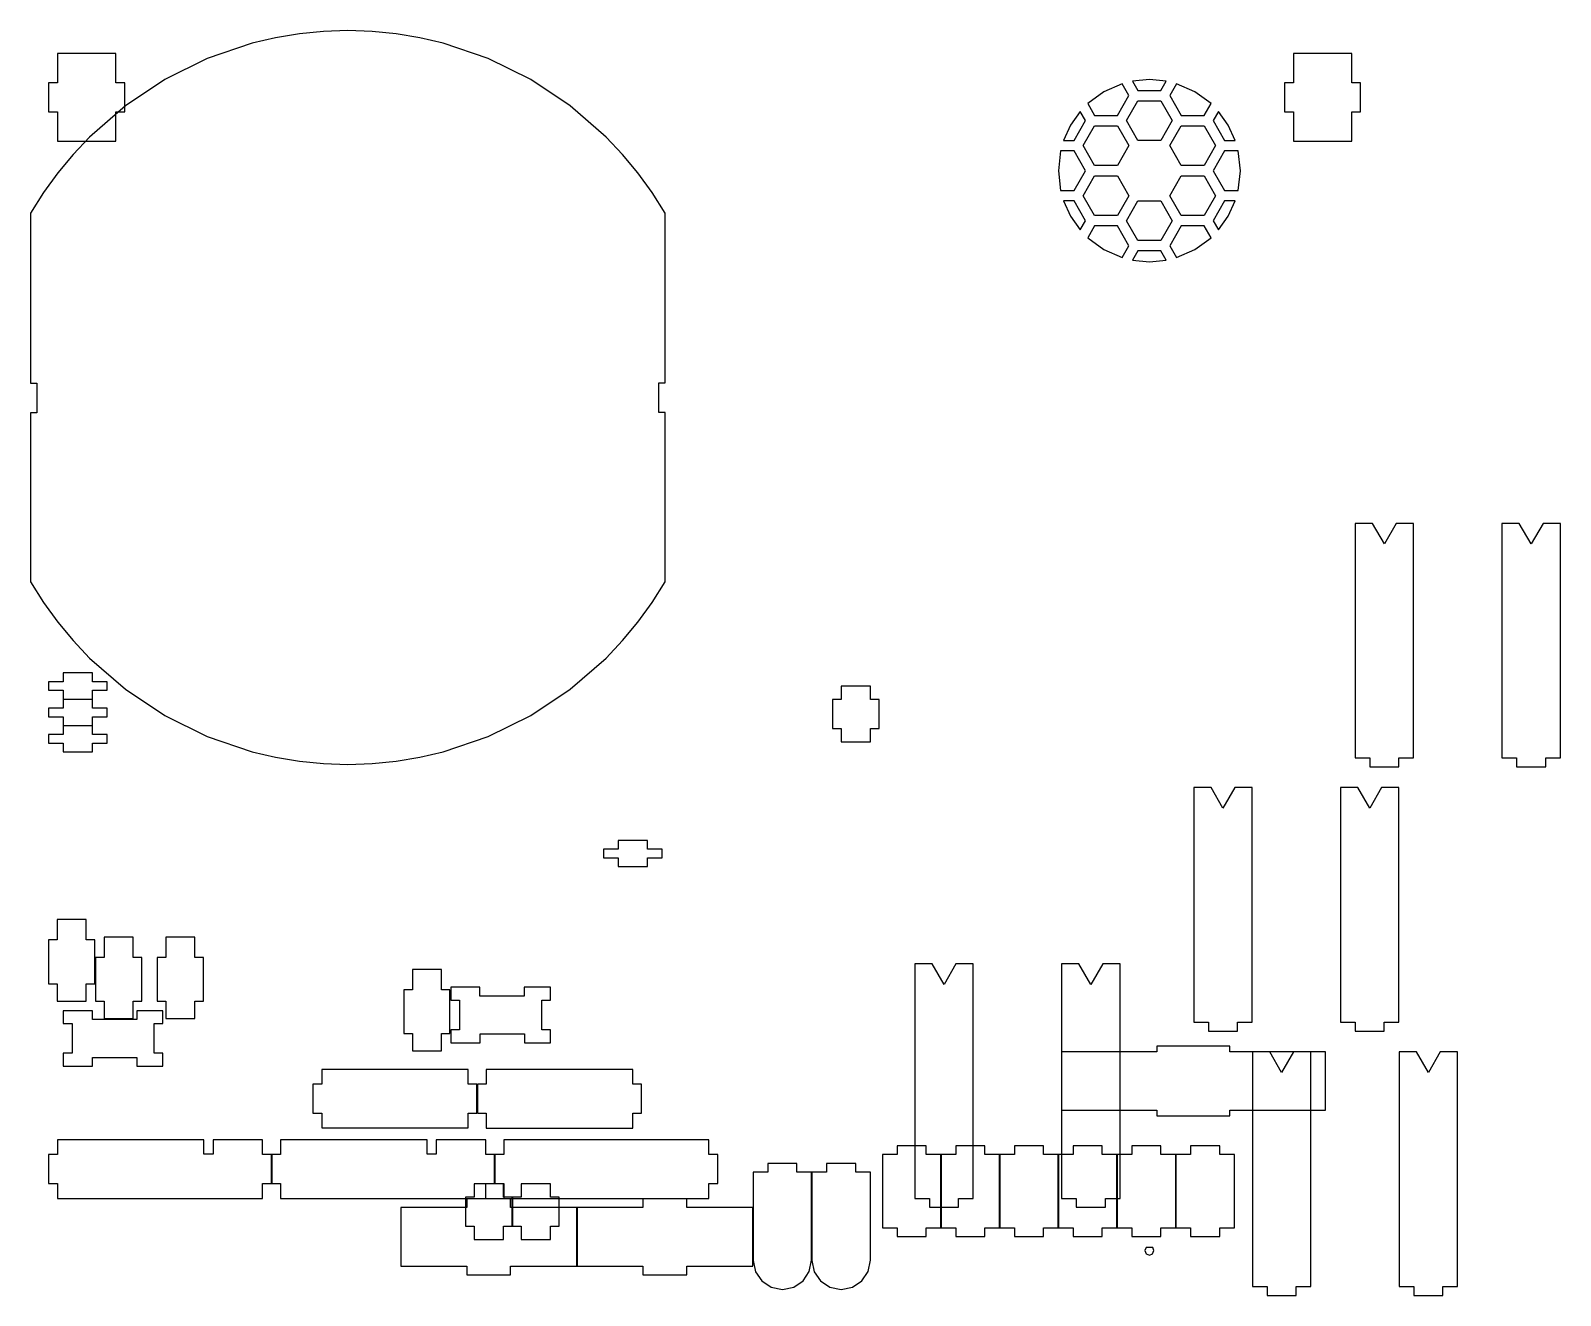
# Model space of a CAD drawing. Extents: x 1 to 449, y -97 to 1325.
# Drawn here: x 1.1 to 148.2, y 18.9 to 140.5 of the extents above; entities that cross this region are included whole.
import ezdxf

# ---------------------------------------------------------------- set-up
doc = ezdxf.new("R2010")
doc.units = 0

msp = doc.modelspace()

# ---------------------------------------------------------------- linework, layer by layer
at = {"layer": 'Layer 1'}
for p, q in [((24.655081, 139.773234), (22.41613, 139.247323)), ((26.935431, 140.153433), (24.655081, 139.773234)), ((29.250798, 140.384246), (26.935431, 140.153433)), ((31.5948, 140.462), (29.250798, 140.384246)), ((33.938793, 140.384238), (31.5948, 140.462)), ((31.5948, 140.462), (31.5948, 140.462)), ((36.254151, 140.153418), (33.938793, 140.384238)), ((38.534491, 139.773213), (36.254151, 140.153418)), ((40.773433, 139.247298), (38.534491, 139.773213)), ((3.68295, 138.275), (3.68295, 135.452)), ((9.29919, 138.275), (3.68295, 138.275)), ((9.29919, 135.452), (9.29919, 138.275)), ((22.41613, 139.247323), (18.087949, 137.773058)), ((45.101596, 137.773027), (40.773433, 139.247298)), ((122.498, 138.275), (122.498, 135.452)), ((128.115, 138.275), (122.498, 138.275)), ((128.115, 135.452), (128.115, 138.275)), ((18.087949, 137.773058), (14.001939, 135.760026)), ((49.187587, 135.759993), (45.101596, 137.773027)), ((3.68295, 135.452), (2.83633, 135.452)), ((2.83633, 135.452), (2.83633, 132.658)), ((10.1458, 135.452), (9.29919, 135.452)), ((10.1458, 132.658), (10.1458, 135.452)), ((14.001939, 135.760026), (10.209154, 133.237616)), ((52.980355, 133.237586), (49.187587, 135.759993)), ((106.036, 135.351), (104.279946, 134.57982)), ((106.036, 135.351), (104.279946, 134.57982)), ((106.036, 135.351), (104.279946, 134.57982)), ((106.036, 135.351), (104.279946, 134.57982)), ((106.68871, 134.21934), (106.036, 135.351)), ((106.68871, 134.21934), (106.036, 135.351)), ((106.68871, 134.21934), (106.036, 135.351)), ((106.68871, 134.21934), (106.036, 135.351)), ((108.656, 135.752), (107.045, 135.602384)), ((108.656, 135.752), (107.045, 135.602384)), ((108.656, 135.752), (107.045, 135.602384)), ((108.656, 135.752), (107.045, 135.602384)), ((107.045, 135.602384), (107.555291, 134.718493)), ((107.045, 135.602384), (107.555291, 134.718493)), ((107.045, 135.602384), (107.555291, 134.718493)), ((107.045, 135.602384), (107.555291, 134.718493)), ((110.26643, 135.602891), (108.65544, 135.752507)), ((108.65544, 135.752507), (108.656, 135.752)), ((110.26643, 135.602891), (108.65544, 135.752507)), ((108.65544, 135.752507), (108.656, 135.752)), ((110.26643, 135.602891), (108.65544, 135.752507)), ((108.65544, 135.752507), (108.656, 135.752)), ((110.26643, 135.602891), (108.65544, 135.752507)), ((108.65544, 135.752507), (108.656, 135.752)), ((109.756, 134.719), (110.26643, 135.602891)), ((109.756, 134.719), (110.26643, 135.602891)), ((109.756, 134.719), (110.26643, 135.602891)), ((109.756, 134.719), (110.26643, 135.602891)), ((111.275, 135.351), (110.621554, 134.21914)), ((111.275, 135.351), (110.621554, 134.21914)), ((111.275, 135.351), (110.621554, 134.21914)), ((111.275, 135.351), (110.621554, 134.21914)), ((111.275485, 135.3512), (111.275, 135.351)), ((111.275485, 135.3512), (111.275, 135.351)), ((111.275485, 135.3512), (111.275, 135.351)), ((111.275485, 135.3512), (111.275, 135.351)), ((113.031613, 134.580034), (111.275485, 135.3512)), ((113.031613, 134.580034), (111.275485, 135.3512)), ((113.031613, 134.580034), (111.275485, 135.3512)), ((113.031613, 134.580034), (111.275485, 135.3512)), ((122.498, 135.452), (121.652, 135.452)), ((121.652, 135.452), (121.652, 132.658)), ((128.961, 135.452), (128.115, 135.452)), ((128.961, 132.658), (128.961, 135.452)), ((104.279946, 134.57982), (102.73403, 133.44466)), ((104.279946, 134.57982), (102.73403, 133.44466)), ((104.279946, 134.57982), (102.73403, 133.44466)), ((104.279946, 134.57982), (102.73403, 133.44466)), ((105.588, 132.313), (106.68871, 134.21934)), ((105.588, 132.313), (106.68871, 134.21934)), ((105.588, 132.313), (106.68871, 134.21934)), ((105.588, 132.313), (106.68871, 134.21934)), ((107.555291, 134.718493), (109.756, 134.719)), ((107.555291, 134.718493), (109.756, 134.719)), ((107.555291, 134.718493), (109.756, 134.719)), ((107.555291, 134.718493), (109.756, 134.719)), ((110.621554, 134.21914), (111.722264, 132.3128)), ((110.621554, 134.21914), (111.722264, 132.3128)), ((110.621554, 134.21914), (111.722264, 132.3128)), ((110.621554, 134.21914), (111.722264, 132.3128)), ((114.577595, 133.44486), (113.031613, 134.580034)), ((114.577595, 133.44486), (113.031613, 134.580034)), ((114.577595, 133.44486), (113.031613, 134.580034)), ((114.577595, 133.44486), (113.031613, 134.580034)), ((2.83633, 132.658), (3.68295, 132.658)), ((3.68295, 132.658), (3.68295, 129.836)), ((10.209154, 133.237616), (6.760646, 130.235216)), ((9.29919, 129.836), (9.29919, 132.658)), ((9.29919, 132.658), (10.1458, 132.658)), ((56.428847, 130.235192), (52.980355, 133.237586)), ((102.011, 132.696), (101.075914, 131.375586)), ((102.011, 132.696), (101.075914, 131.375586)), ((102.011, 132.696), (101.075914, 131.375586)), ((102.011, 132.696), (101.075914, 131.375586)), ((102.52156, 131.81235), (102.011, 132.696)), ((102.52156, 131.81235), (102.011, 132.696)), ((102.52156, 131.81235), (102.011, 132.696)), ((102.52156, 131.81235), (102.011, 132.696)), ((102.73403, 133.44466), (103.387476, 132.3128)), ((102.73403, 133.44466), (103.387476, 132.3128)), ((102.73403, 133.44466), (103.387476, 132.3128)), ((102.73403, 133.44466), (103.387476, 132.3128)), ((106.45435, 131.81238), (107.555, 133.71876)), ((106.45435, 131.81238), (107.555, 133.71876)), ((106.45435, 131.81238), (107.555, 133.71876)), ((106.45435, 131.81238), (107.555, 133.71876)), ((107.555, 133.71876), (109.7563, 133.71876)), ((107.555, 133.71876), (109.7563, 133.71876)), ((107.555, 133.71876), (109.7563, 133.71876)), ((107.555, 133.71876), (109.7563, 133.71876)), ((109.7563, 133.71876), (110.857, 131.812)), ((109.7563, 133.71876), (110.857, 131.812)), ((109.7563, 133.71876), (110.857, 131.812)), ((109.7563, 133.71876), (110.857, 131.812)), ((113.924, 132.313), (114.577595, 133.44486)), ((113.924, 132.313), (114.577595, 133.44486)), ((113.924, 132.313), (114.577595, 133.44486)), ((113.924, 132.313), (114.577595, 133.44486)), ((115.3, 132.696), (114.789568, 131.811962)), ((115.3, 132.696), (114.789568, 131.811962)), ((115.3, 132.696), (114.789568, 131.811962)), ((115.3, 132.696), (114.789568, 131.811962)), ((116.234981, 131.375765), (115.3, 132.696)), ((115.3, 132.696), (115.3, 132.696)), ((116.234981, 131.375765), (115.3, 132.696)), ((115.3, 132.696), (115.3, 132.696)), ((116.234981, 131.375765), (115.3, 132.696)), ((115.3, 132.696), (115.3, 132.696)), ((116.234981, 131.375765), (115.3, 132.696)), ((115.3, 132.696), (115.3, 132.696)), ((121.652, 132.658), (122.498, 132.658)), ((122.498, 132.658), (122.498, 129.836)), ((128.115, 129.836), (128.115, 132.658)), ((128.115, 132.658), (128.961, 132.658)), ((101.075914, 131.375586), (100.39986, 129.90561)), ((101.075914, 131.375586), (100.39986, 129.90561)), ((101.075914, 131.375586), (100.39986, 129.90561)), ((101.075914, 131.375586), (100.39986, 129.90561)), ((101.421, 129.906), (102.52156, 131.81235)), ((101.421, 129.906), (102.52156, 131.81235)), ((101.421, 129.906), (102.52156, 131.81235)), ((101.421, 129.906), (102.52156, 131.81235)), ((102.28635, 129.40638), (103.387, 131.31276)), ((102.28635, 129.40638), (103.387, 131.31276)), ((102.28635, 129.40638), (103.387, 131.31276)), ((102.28635, 129.40638), (103.387, 131.31276)), ((103.387, 131.31276), (105.5883, 131.31276)), ((103.387, 131.31276), (105.5883, 131.31276)), ((103.387, 131.31276), (105.5883, 131.31276)), ((103.387, 131.31276), (105.5883, 131.31276)), ((103.387476, 132.3128), (105.588, 132.313)), ((103.387476, 132.3128), (105.588, 132.313)), ((103.387476, 132.3128), (105.588, 132.313)), ((103.387476, 132.3128), (105.588, 132.313)), ((105.5883, 131.31276), (106.689, 129.406)), ((105.5883, 131.31276), (106.689, 129.406)), ((105.5883, 131.31276), (106.689, 129.406)), ((105.5883, 131.31276), (106.689, 129.406)), ((107.555, 129.906), (106.45435, 131.81238)), ((107.555, 129.906), (106.45435, 131.81238)), ((107.555, 129.906), (106.45435, 131.81238)), ((107.555, 129.906), (106.45435, 131.81238)), ((110.857, 131.812), (109.75635, 129.90562)), ((110.857, 131.812), (109.75635, 129.90562)), ((110.857, 131.812), (109.75635, 129.90562)), ((110.857, 131.812), (109.75635, 129.90562)), ((110.62235, 129.40638), (111.723, 131.31276)), ((110.62235, 129.40638), (111.723, 131.31276)), ((110.62235, 129.40638), (111.723, 131.31276)), ((110.62235, 129.40638), (111.723, 131.31276)), ((111.722264, 132.3128), (113.924, 132.313)), ((111.722264, 132.3128), (113.924, 132.313)), ((111.722264, 132.3128), (113.924, 132.313)), ((111.722264, 132.3128), (113.924, 132.313)), ((111.723, 131.31276), (113.9243, 131.31276)), ((111.723, 131.31276), (113.9243, 131.31276)), ((111.723, 131.31276), (113.9243, 131.31276)), ((111.723, 131.31276), (113.9243, 131.31276)), ((113.9243, 131.31276), (115.024, 129.406)), ((113.9243, 131.31276), (115.024, 129.406)), ((113.9243, 131.31276), (115.024, 129.406)), ((113.9243, 131.31276), (115.024, 129.406)), ((114.789568, 131.811962), (115.890128, 129.905612)), ((114.789568, 131.811962), (115.890128, 129.905612)), ((114.789568, 131.811962), (115.890128, 129.905612)), ((114.789568, 131.811962), (115.890128, 129.905612)), ((116.911, 129.906), (116.234981, 131.375765)), ((116.911, 129.906), (116.234981, 131.375765)), ((116.911, 129.906), (116.234981, 131.375765)), ((116.911, 129.906), (116.234981, 131.375765)), ((3.68295, 129.836), (9.29919, 129.836)), ((6.760646, 130.235216), (5.18145, 128.563204)), ((58.008037, 128.563185), (56.428847, 130.235192)), ((100.39986, 129.90561), (101.421, 129.906)), ((100.39986, 129.90561), (101.421, 129.906)), ((100.39986, 129.90561), (101.421, 129.906)), ((100.39986, 129.90561), (101.421, 129.906)), ((109.75635, 129.90562), (107.555, 129.906)), ((109.75635, 129.90562), (107.555, 129.906)), ((109.75635, 129.90562), (107.555, 129.906)), ((109.75635, 129.90562), (107.555, 129.906)), ((115.890128, 129.905612), (116.911, 129.906)), ((115.890128, 129.905612), (116.911, 129.906)), ((115.890128, 129.905612), (116.911, 129.906)), ((115.890128, 129.905612), (116.911, 129.906)), ((122.498, 129.836), (128.115, 129.836)), ((5.18145, 128.563204), (3.707467, 126.782214)), ((59.482013, 126.782201), (58.008037, 128.563185)), ((100.113, 128.906), (99.902793, 126.99965)), ((100.113, 128.906), (99.902793, 126.99965)), ((100.113, 128.906), (99.902793, 126.99965)), ((100.113, 128.906), (99.902793, 126.99965)), ((101.421, 128.90669), (100.113, 128.906)), ((101.421, 128.90669), (100.113, 128.906)), ((101.421, 128.90669), (100.113, 128.906)), ((101.421, 128.90669), (100.113, 128.906)), ((102.52156, 127.00034), (101.421, 128.90669)), ((102.52156, 127.00034), (101.421, 128.90669)), ((102.52156, 127.00034), (101.421, 128.90669)), ((102.52156, 127.00034), (101.421, 128.90669)), ((103.387, 127.5), (102.28635, 129.40638)), ((103.387, 127.5), (102.28635, 129.40638)), ((103.387, 127.5), (102.28635, 129.40638)), ((103.387, 127.5), (102.28635, 129.40638)), ((106.689, 129.406), (105.58835, 127.49962)), ((106.689, 129.406), (105.58835, 127.49962)), ((106.689, 129.406), (105.58835, 127.49962)), ((106.689, 129.406), (105.58835, 127.49962)), ((111.723, 127.5), (110.62235, 129.40638)), ((111.723, 127.5), (110.62235, 129.40638)), ((111.723, 127.5), (110.62235, 129.40638)), ((111.723, 127.5), (110.62235, 129.40638)), ((115.024, 129.406), (113.92335, 127.49962)), ((115.024, 129.406), (113.92335, 127.49962)), ((115.024, 129.406), (113.92335, 127.49962)), ((115.024, 129.406), (113.92335, 127.49962)), ((115.89, 128.906), (114.78944, 126.99951)), ((115.89, 128.906), (114.78944, 126.99951)), ((115.89, 128.906), (114.78944, 126.99951)), ((115.89, 128.906), (114.78944, 126.99951)), ((117.198, 128.90683), (115.89, 128.906)), ((117.198, 128.90683), (115.89, 128.906)), ((117.198, 128.90683), (115.89, 128.906)), ((117.198, 128.90683), (115.89, 128.906)), ((117.408207, 127.00034), (117.198, 128.90683)), ((117.408207, 127.00034), (117.198, 128.90683)), ((117.408207, 127.00034), (117.198, 128.90683)), ((117.408207, 127.00034), (117.198, 128.90683)), ((3.707467, 126.782214), (2.34508, 124.895922)), ((60.844395, 124.895915), (59.482013, 126.782201)), ((99.902793, 126.99965), (100.113, 125.09331)), ((99.902793, 126.99965), (100.113, 125.09331)), ((99.902793, 126.99965), (100.113, 125.09331)), ((99.902793, 126.99965), (100.113, 125.09331)), ((101.421, 125.094), (102.52156, 127.00034)), ((101.421, 125.094), (102.52156, 127.00034)), ((101.421, 125.094), (102.52156, 127.00034)), ((101.421, 125.094), (102.52156, 127.00034)), ((102.28635, 124.59338), (103.387, 126.49976)), ((102.28635, 124.59338), (103.387, 126.49976)), ((102.28635, 124.59338), (103.387, 126.49976)), ((102.28635, 124.59338), (103.387, 126.49976)), ((105.58835, 127.49962), (103.387, 127.5)), ((105.58835, 127.49962), (103.387, 127.5)), ((105.58835, 127.49962), (103.387, 127.5)), ((105.58835, 127.49962), (103.387, 127.5)), ((103.387, 126.49976), (105.5883, 126.49976)), ((103.387, 126.49976), (105.5883, 126.49976)), ((103.387, 126.49976), (105.5883, 126.49976)), ((103.387, 126.49976), (105.5883, 126.49976)), ((105.5883, 126.49976), (106.689, 124.594)), ((105.5883, 126.49976), (106.689, 124.594)), ((105.5883, 126.49976), (106.689, 124.594)), ((105.5883, 126.49976), (106.689, 124.594)), ((110.62235, 124.59338), (111.723, 126.49976)), ((110.62235, 124.59338), (111.723, 126.49976)), ((110.62235, 124.59338), (111.723, 126.49976)), ((110.62235, 124.59338), (111.723, 126.49976)), ((113.92335, 127.49962), (111.723, 127.5)), ((113.92335, 127.49962), (111.723, 127.5)), ((113.92335, 127.49962), (111.723, 127.5)), ((113.92335, 127.49962), (111.723, 127.5)), ((111.723, 126.49976), (113.9243, 126.49976)), ((111.723, 126.49976), (113.9243, 126.49976)), ((111.723, 126.49976), (113.9243, 126.49976)), ((111.723, 126.49976), (113.9243, 126.49976)), ((113.9243, 126.49976), (115.024, 124.594)), ((113.9243, 126.49976), (115.024, 124.594)), ((113.9243, 126.49976), (115.024, 124.594)), ((113.9243, 126.49976), (115.024, 124.594)), ((114.78944, 126.99951), (115.89, 125.09317)), ((114.78944, 126.99951), (115.89, 125.09317)), ((114.78944, 126.99951), (115.89, 125.09317)), ((114.78944, 126.99951), (115.89, 125.09317)), ((117.198, 125.094), (117.408207, 127.00034)), ((117.198, 125.094), (117.408207, 127.00034)), ((117.198, 125.094), (117.408207, 127.00034)), ((117.198, 125.094), (117.408207, 127.00034)), ((100.113, 125.09331), (101.421, 125.094)), ((100.113, 125.09331), (101.421, 125.094)), ((100.113, 125.09331), (101.421, 125.094)), ((100.113, 125.09331), (101.421, 125.094)), ((115.89, 125.09317), (117.198, 125.094)), ((115.89, 125.09317), (117.198, 125.094)), ((115.89, 125.09317), (117.198, 125.094)), ((115.89, 125.09317), (117.198, 125.094)), ((2.34508, 124.895922), (1.10067, 122.908)), ((62.0888, 122.908), (60.844395, 124.895915)), ((100.4, 124.094), (101.075975, 122.623959)), ((101.42087, 124.093995), (100.4, 124.094)), ((100.4, 124.094), (101.075975, 122.623959)), ((101.42087, 124.093995), (100.4, 124.094)), ((100.4, 124.094), (101.075975, 122.623959)), ((101.42087, 124.093995), (100.4, 124.094)), ((100.4, 124.094), (101.075975, 122.623959)), ((101.42087, 124.093995), (100.4, 124.094)), ((102.52143, 122.187655), (101.42087, 124.093995)), ((102.52143, 122.187655), (101.42087, 124.093995)), ((102.52143, 122.187655), (101.42087, 124.093995)), ((102.52143, 122.187655), (101.42087, 124.093995)), ((103.387, 122.687), (102.28635, 124.59338)), ((103.387, 122.687), (102.28635, 124.59338)), ((103.387, 122.687), (102.28635, 124.59338)), ((103.387, 122.687), (102.28635, 124.59338)), ((106.689, 124.594), (105.58835, 122.68762)), ((106.689, 124.594), (105.58835, 122.68762)), ((106.689, 124.594), (105.58835, 122.68762)), ((106.689, 124.594), (105.58835, 122.68762)), ((106.45435, 122.18738), (107.555, 124.09376)), ((106.45435, 122.18738), (107.555, 124.09376)), ((106.45435, 122.18738), (107.555, 124.09376)), ((106.45435, 122.18738), (107.555, 124.09376)), ((107.555, 124.09376), (109.7563, 124.09376)), ((107.555, 124.09376), (109.7563, 124.09376)), ((107.555, 124.09376), (109.7563, 124.09376)), ((107.555, 124.09376), (109.7563, 124.09376)), ((109.7563, 124.09376), (110.857, 122.188)), ((109.7563, 124.09376), (110.857, 122.188)), ((109.7563, 124.09376), (110.857, 122.188)), ((109.7563, 124.09376), (110.857, 122.188)), ((111.723, 122.687), (110.62235, 124.59338)), ((111.723, 122.687), (110.62235, 124.59338)), ((111.723, 122.687), (110.62235, 124.59338)), ((111.723, 122.687), (110.62235, 124.59338)), ((115.024, 124.594), (113.92335, 122.68762)), ((115.024, 124.594), (113.92335, 122.68762)), ((115.024, 124.594), (113.92335, 122.68762)), ((115.024, 124.594), (113.92335, 122.68762)), ((115.89, 124.094), (114.78944, 122.18766)), ((115.89, 124.094), (114.78944, 122.18766)), ((115.89, 124.094), (114.78944, 122.18766)), ((115.89, 124.094), (114.78944, 122.18766)), ((116.911022, 124.094002), (115.89, 124.094)), ((116.911022, 124.094002), (115.89, 124.094)), ((116.911022, 124.094002), (115.89, 124.094)), ((116.911022, 124.094002), (115.89, 124.094)), ((116.234962, 122.62403), (116.911022, 124.094002)), ((116.234962, 122.62403), (116.911022, 124.094002)), ((116.234962, 122.62403), (116.911022, 124.094002)), ((116.234962, 122.62403), (116.911022, 124.094002)), ((1.10067, 122.908), (1.10067, 106.581)), ((62.0888, 106.61), (62.0888, 122.908)), ((101.075975, 122.623959), (102.011, 121.30347)), ((101.075975, 122.623959), (102.011, 121.30347)), ((101.075975, 122.623959), (102.011, 121.30347)), ((101.075975, 122.623959), (102.011, 121.30347)), ((102.011, 121.30347), (102.52143, 122.187655)), ((102.011, 121.30347), (102.52143, 122.187655)), ((102.011, 121.30347), (102.52143, 122.187655)), ((102.011, 121.30347), (102.52143, 122.187655)), ((105.58835, 122.68762), (103.387, 122.687)), ((105.58835, 122.68762), (103.387, 122.687)), ((105.58835, 122.68762), (103.387, 122.687)), ((105.58835, 122.68762), (103.387, 122.687)), ((107.555, 120.281), (106.45435, 122.18738)), ((107.555, 120.281), (106.45435, 122.18738)), ((107.555, 120.281), (106.45435, 122.18738)), ((107.555, 120.281), (106.45435, 122.18738)), ((110.857, 122.188), (109.75635, 120.28162)), ((110.857, 122.188), (109.75635, 120.28162)), ((110.857, 122.188), (109.75635, 120.28162)), ((110.857, 122.188), (109.75635, 120.28162)), ((113.92335, 122.68762), (111.723, 122.687)), ((113.92335, 122.68762), (111.723, 122.687)), ((113.92335, 122.68762), (111.723, 122.687)), ((113.92335, 122.68762), (111.723, 122.687)), ((114.78944, 122.18766), (115.299872, 121.303622)), ((114.78944, 122.18766), (115.299872, 121.303622)), ((114.78944, 122.18766), (115.299872, 121.303622)), ((114.78944, 122.18766), (115.299872, 121.303622)), ((115.299872, 121.303622), (116.234962, 122.62403)), ((115.299872, 121.303622), (116.234962, 122.62403)), ((115.299872, 121.303622), (116.234962, 122.62403)), ((115.299872, 121.303622), (116.234962, 122.62403)), ((103.387, 121.687), (102.733554, 120.55499)), ((103.387, 121.687), (102.733554, 120.55499)), ((103.387, 121.687), (102.733554, 120.55499)), ((103.387, 121.687), (102.733554, 120.55499)), ((105.588261, 121.687), (103.387, 121.687)), ((105.588261, 121.687), (103.387, 121.687)), ((105.588261, 121.687), (103.387, 121.687)), ((105.588261, 121.687), (103.387, 121.687)), ((106.688971, 119.78065), (105.588261, 121.687)), ((106.688971, 119.78065), (105.588261, 121.687)), ((106.688971, 119.78065), (105.588261, 121.687)), ((106.688971, 119.78065), (105.588261, 121.687)), ((111.723, 121.687), (110.62229, 119.78065)), ((111.723, 121.687), (110.62229, 119.78065)), ((111.723, 121.687), (110.62229, 119.78065)), ((111.723, 121.687), (110.62229, 119.78065)), ((113.924252, 121.687), (111.723, 121.687)), ((113.924252, 121.687), (111.723, 121.687)), ((113.924252, 121.687), (111.723, 121.687)), ((113.924252, 121.687), (111.723, 121.687)), ((114.577847, 120.55499), (113.924252, 121.687)), ((114.577847, 120.55499), (113.924252, 121.687)), ((114.577847, 120.55499), (113.924252, 121.687)), ((114.577847, 120.55499), (113.924252, 121.687)), ((102.733554, 120.55499), (104.279403, 119.419843)), ((102.733554, 120.55499), (104.279403, 119.419843)), ((102.733554, 120.55499), (104.279403, 119.419843)), ((102.733554, 120.55499), (104.279403, 119.419843)), ((104.279403, 119.419843), (106.035384, 118.64865)), ((104.279403, 119.419843), (106.035384, 118.64865)), ((104.279403, 119.419843), (106.035384, 118.64865)), ((104.279403, 119.419843), (106.035384, 118.64865)), ((106.035384, 118.64865), (106.688971, 119.78065)), ((106.035384, 118.64865), (106.688971, 119.78065)), ((106.035384, 118.64865), (106.688971, 119.78065)), ((106.035384, 118.64865), (106.688971, 119.78065)), ((107.555, 119.281), (107.044568, 118.396962)), ((107.555, 119.281), (107.044568, 118.396962)), ((107.555, 119.281), (107.044568, 118.396962)), ((107.555, 119.281), (107.044568, 118.396962)), ((109.75635, 120.28162), (107.555, 120.281)), ((109.75635, 120.28162), (107.555, 120.281)), ((109.75635, 120.28162), (107.555, 120.281)), ((109.75635, 120.28162), (107.555, 120.281)), ((109.756268, 119.281), (107.555, 119.281)), ((109.756268, 119.281), (107.555, 119.281)), ((109.756268, 119.281), (107.555, 119.281)), ((109.756268, 119.281), (107.555, 119.281)), ((110.266698, 118.396962), (109.756268, 119.281)), ((110.266698, 118.396962), (109.756268, 119.281)), ((110.266698, 118.396962), (109.756268, 119.281)), ((110.266698, 118.396962), (109.756268, 119.281)), ((110.62229, 119.78065), (111.275877, 118.64865)), ((110.62229, 119.78065), (111.275877, 118.64865)), ((110.62229, 119.78065), (111.275877, 118.64865)), ((110.62229, 119.78065), (111.275877, 118.64865)), ((111.275877, 118.64865), (113.031931, 119.41983)), ((111.275877, 118.64865), (113.031931, 119.41983)), ((111.275877, 118.64865), (113.031931, 119.41983)), ((111.275877, 118.64865), (113.031931, 119.41983)), ((113.031931, 119.41983), (114.577847, 120.55499)), ((113.031931, 119.41983), (114.577847, 120.55499)), ((113.031931, 119.41983), (114.577847, 120.55499)), ((113.031931, 119.41983), (114.577847, 120.55499)), ((107.044568, 118.396962), (108.655708, 118.247346)), ((107.044568, 118.396962), (108.655708, 118.247346)), ((107.044568, 118.396962), (108.655708, 118.247346)), ((107.044568, 118.396962), (108.655708, 118.247346)), ((108.655708, 118.247346), (110.266698, 118.396962)), ((108.655708, 118.247346), (110.266698, 118.396962)), ((108.655708, 118.247346), (110.266698, 118.396962)), ((108.655708, 118.247346), (110.266698, 118.396962)), ((1.10067, 106.581), (1.69337, 106.581)), ((1.69337, 106.581), (1.69337, 103.731)), ((61.4963, 103.759), (61.4963, 106.61)), ((61.4963, 106.61), (62.0888, 106.61)), ((1.69337, 103.731), (1.10067, 103.731)), ((1.10067, 103.731), (1.10067, 87.4891)), ((62.0888, 103.759), (61.4963, 103.759)), ((62.0888, 87.4888), (62.0888, 103.759)), ((128.439, 93.1051), (128.439, 70.5555)), ((130.10689, 93.1051), (128.439, 93.1051)), ((131.24737, 91.12952), (130.10689, 93.1051)), ((132.388, 93.1051), (131.24737, 91.12952)), ((134.055, 93.1051), (132.388, 93.1051)), ((134.055, 70.5555), (134.055, 93.1051)), ((142.55, 93.105), (142.55, 70.5555)), ((144.21789, 93.105), (142.55, 93.105)), ((145.35837, 91.12942), (144.21789, 93.105)), ((146.499, 93.105), (145.35837, 91.12942)), ((148.167, 93.105), (146.499, 93.105)), ((148.167, 70.5555), (148.167, 93.105)), ((1.10067, 87.4891), (2.345076, 85.501171)), ((60.844386, 85.5009), (62.0888, 87.4888)), ((2.345076, 85.501171), (3.707459, 83.614871)), ((59.481997, 83.614628), (60.844386, 85.5009)), ((3.707459, 83.614871), (5.181439, 81.833875)), ((58.008014, 81.833659), (59.481997, 83.614628)), ((5.181439, 81.833875), (6.760633, 80.161855)), ((56.42882, 80.161666), (58.008014, 81.833659)), ((6.760633, 80.161855), (10.209138, 77.159441)), ((52.980322, 77.1593), (56.42882, 80.161666)), ((7.04141, 78.7258), (4.24736, 78.7258)), ((4.24736, 78.7258), (4.24736, 77.8791)), ((7.04141, 77.8791), (7.04141, 78.7258)), ((4.24736, 77.8791), (2.83633, 77.8791)), ((2.83633, 77.8791), (2.83633, 77.0606)), ((2.83633, 77.0606), (4.24736, 77.0606)), ((4.24736, 77.0606), (4.24736, 76.214)), ((8.45242, 77.8791), (7.04141, 77.8791)), ((7.04141, 76.214), (7.04141, 77.0606)), ((7.04141, 77.0606), (8.45242, 77.0606)), ((8.45242, 77.0606), (8.45242, 77.8791)), ((10.209138, 77.159441), (14.001922, 74.637018)), ((49.187553, 74.63692), (52.980322, 77.1593)), ((79.0362, 77.4558), (79.0362, 76.1858)), ((81.8303, 77.4558), (79.0362, 77.4558)), ((79.0362, 77.4558), (79.0362, 76.1858)), ((81.8303, 77.4558), (79.0362, 77.4558)), ((81.8303, 76.1858), (81.8303, 77.4558)), ((81.8303, 76.1858), (81.8303, 77.4558)), ((4.24736, 75.3391), (2.83633, 75.3391)), ((2.83633, 75.3391), (2.83633, 74.5206)), ((4.24736, 76.214), (7.04141, 76.214)), ((7.04141, 76.1858), (4.24736, 76.1858)), ((4.24736, 76.1858), (4.24736, 75.3391)), ((7.04141, 75.3391), (7.04141, 76.1858)), ((8.45242, 75.3391), (7.04141, 75.3391)), ((8.45242, 74.5206), (8.45242, 75.3391)), ((79.0362, 76.1858), (78.1896, 76.1858)), ((78.1896, 76.1858), (78.1896, 73.3918)), ((79.0362, 76.1858), (78.1896, 76.1858)), ((78.1896, 76.1858), (78.1896, 73.3918)), ((82.6769, 76.1858), (81.8303, 76.1858)), ((82.6769, 76.1858), (81.8303, 76.1858)), ((82.6769, 73.3918), (82.6769, 76.1858)), ((82.6769, 73.3918), (82.6769, 76.1858)), ((2.83633, 74.5206), (4.24736, 74.5206)), ((7.0414, 73.6458), (4.24735, 73.6458)), ((4.24735, 73.6458), (4.24735, 72.7991)), ((4.24736, 74.5206), (4.24736, 73.674)), ((4.24736, 73.674), (7.04141, 73.674)), ((7.0414, 72.7991), (7.0414, 73.6458)), ((7.04141, 73.674), (7.04141, 74.5206)), ((7.04141, 74.5206), (8.45242, 74.5206)), ((14.001922, 74.637018), (18.087933, 72.623973)), ((45.101565, 72.623912), (49.187553, 74.63692)), ((4.24735, 72.7991), (2.83633, 72.7991)), ((2.83633, 72.7991), (2.83633, 71.9806)), ((8.45242, 72.7991), (7.0414, 72.7991)), ((8.45242, 71.9806), (8.45242, 72.7991)), ((18.087933, 72.623973), (22.416118, 71.149696)), ((40.773409, 71.149664), (45.101565, 72.623912)), ((78.1896, 73.3918), (79.0362, 73.3918)), ((78.1896, 73.3918), (79.0362, 73.3918)), ((79.0362, 73.3918), (79.0362, 72.1218)), ((79.0362, 73.3918), (79.0362, 72.1218)), ((79.0362, 72.1218), (81.8303, 72.1218)), ((79.0362, 72.1218), (81.8303, 72.1218)), ((81.8303, 72.1218), (81.8303, 73.3918)), ((81.8303, 73.3918), (82.6769, 73.3918)), ((81.8303, 72.1218), (81.8303, 73.3918)), ((81.8303, 73.3918), (82.6769, 73.3918)), ((2.83633, 71.9806), (4.24735, 71.9806)), ((4.24735, 71.9806), (4.24735, 71.134)), ((4.24735, 71.134), (7.0414, 71.134)), ((7.0414, 71.134), (7.0414, 71.9806)), ((7.0414, 71.9806), (8.45242, 71.9806)), ((22.416118, 71.149696), (24.655072, 70.623779)), ((24.655072, 70.623779), (26.935424, 70.243576)), ((36.254137, 70.243565), (38.534472, 70.623759)), ((38.534472, 70.623759), (40.773409, 71.149664)), ((26.935424, 70.243576), (29.250794, 70.012758)), ((29.250794, 70.012758), (31.5948, 69.935)), ((31.5948, 69.935), (33.938786, 70.012754)), ((33.938786, 70.012754), (36.254137, 70.243565)), ((128.439, 70.5555), (129.85, 70.5555)), ((129.85, 70.5555), (129.85, 69.7089)), ((129.85, 69.7089), (132.644, 69.7089)), ((132.644, 69.7089), (132.644, 70.5555)), ((132.644, 70.5555), (134.055, 70.5555)), ((142.55, 70.5555), (143.961, 70.5555)), ((143.961, 70.5555), (143.961, 69.7089)), ((143.961, 69.7089), (146.755, 69.7089)), ((146.755, 69.7089), (146.755, 70.5555)), ((146.755, 70.5555), (148.167, 70.5555)), ((112.917, 67.7051), (112.917, 45.1556)), ((114.58489, 67.7051), (112.917, 67.7051)), ((115.72537, 65.72952), (114.58489, 67.7051)), ((116.866, 67.7051), (115.72537, 65.72952)), ((118.533, 67.7051), (116.866, 67.7051)), ((118.533, 45.1556), (118.533, 67.7051)), ((127.028, 67.7051), (127.028, 45.1555)), ((128.69589, 67.7051), (127.028, 67.7051)), ((129.83637, 65.72952), (128.69589, 67.7051)), ((130.977, 67.7051), (129.83637, 65.72952)), ((132.644, 67.7051), (130.977, 67.7051)), ((132.644, 45.1555), (132.644, 67.7051)), ((57.6015, 61.7784), (56.1904, 61.7784)), ((56.1904, 61.7784), (56.1904, 60.96)), ((57.6015, 62.625), (57.6015, 61.7784)), ((60.3955, 62.625), (57.6015, 62.625)), ((60.3955, 61.7784), (60.3955, 62.625)), ((61.8065, 61.7784), (60.3955, 61.7784)), ((61.8065, 60.96), (61.8065, 61.7784)), ((56.1904, 60.96), (57.6015, 60.96)), ((57.6015, 60.96), (57.6015, 60.1132)), ((60.3955, 60.1132), (60.3955, 60.96)), ((60.3955, 60.96), (61.8065, 60.96)), ((57.6015, 60.1132), (60.3955, 60.1132)), ((6.44884, 55.0192), (3.6548, 55.0192)), ((3.6548, 55.0192), (3.6548, 53.0717)), ((6.44884, 53.0717), (6.44884, 55.0192)), ((3.6548, 53.0717), (2.83633, 53.0717)), ((2.83633, 53.0717), (2.83633, 48.8667)), ((7.26731, 53.0717), (6.44884, 53.0717)), ((7.26731, 48.8667), (7.26731, 53.0717)), ((10.9644, 53.3258), (8.17035, 53.3258)), ((8.17035, 53.3258), (8.17035, 51.3784)), ((10.9644, 51.3784), (10.9644, 53.3258)), ((16.8911, 53.3258), (14.097, 53.3258)), ((14.097, 53.3258), (14.097, 51.3784)), ((16.8911, 51.3784), (16.8911, 53.3258)), ((8.17035, 51.3784), (7.35188, 51.3784)), ((7.35188, 51.3784), (7.35188, 47.1733)), ((11.7829, 51.3784), (10.9644, 51.3784)), ((11.7829, 47.1733), (11.7829, 51.3784)), ((14.097, 51.3784), (13.2785, 51.3784)), ((13.2785, 51.3784), (13.2785, 47.1733)), ((17.7095, 51.3784), (16.8911, 51.3784)), ((17.7095, 47.1733), (17.7095, 51.3784)), ((40.5977, 50.2214), (37.8037, 50.2214)), ((37.8037, 50.2214), (37.8037, 48.274)), ((40.5977, 48.274), (40.5977, 50.2214)), ((86.1059, 50.7718), (86.1059, 28.2222)), ((87.77349, 50.7718), (86.1059, 50.7718)), ((88.91397, 48.79622), (87.77349, 50.7718)), ((90.0546, 50.7718), (88.91397, 48.79622)), ((91.7222, 50.7718), (90.0546, 50.7718)), ((91.7222, 28.2222), (91.7222, 50.7718)), ((100.217, 50.7717), (100.217, 28.2222)), ((101.88489, 50.7717), (100.217, 50.7717)), ((103.02537, 48.79612), (101.88489, 50.7717)), ((104.166, 50.7717), (103.02537, 48.79612)), ((105.833, 50.7717), (104.166, 50.7717)), ((105.833, 28.2222), (105.833, 50.7717)), ((2.83633, 48.8667), (3.6548, 48.8667)), ((3.6548, 48.8667), (3.6548, 47.2016)), ((6.44884, 47.2016), (6.44884, 48.8667)), ((6.44884, 48.8667), (7.26731, 48.8667)), ((3.6548, 47.2016), (6.44884, 47.2016)), ((7.35188, 47.1733), (8.17035, 47.1733)), ((8.17035, 47.1733), (8.17035, 45.5083)), ((10.9644, 45.5083), (10.9644, 47.1733)), ((10.9644, 47.1733), (11.7829, 47.1733)), ((13.2785, 47.1733), (14.097, 47.1733)), ((14.097, 47.1733), (14.097, 45.5083)), ((16.8911, 45.5083), (16.8911, 47.1733)), ((16.8911, 47.1733), (17.7095, 47.1733)), ((37.8037, 48.274), (36.9852, 48.274)), ((36.9852, 48.274), (36.9852, 44.0689)), ((41.4162, 48.274), (40.5977, 48.274)), ((41.4162, 44.0689), (41.4162, 48.274)), ((41.5007, 48.5281), (41.5007, 47.2864)), ((44.2946, 48.5281), (41.5007, 48.5281)), ((41.5007, 47.2864), (42.3474, 47.2864)), ((42.3474, 47.2864), (42.3474, 44.4359)), ((44.2946, 47.6815), (44.2946, 48.5281)), ((48.5563, 47.6815), (44.2946, 47.6815)), ((51.068, 48.5281), (48.5563, 48.5281)), ((48.5563, 48.5281), (48.5563, 47.6815)), ((50.2354, 44.4359), (50.2354, 47.2864)), ((50.2354, 47.2864), (51.068, 47.2864)), ((51.068, 47.2864), (51.068, 48.5281)), ((4.24744, 46.2703), (4.24744, 45.0286)), ((7.04134, 46.2703), (4.24744, 46.2703)), ((7.04134, 45.4237), (7.04134, 46.2703)), ((13.8147, 46.2703), (11.303, 46.2703)), ((11.303, 46.2703), (11.303, 45.4237)), ((13.8147, 45.0286), (13.8147, 46.2703)), ((4.24744, 45.0286), (5.09406, 45.0286)), ((5.09406, 45.0286), (5.09406, 42.1781)), ((11.303, 45.4237), (7.04134, 45.4237)), ((8.17035, 45.5083), (10.9644, 45.5083)), ((12.9821, 42.1781), (12.9821, 45.0286)), ((12.9821, 45.0286), (13.8147, 45.0286)), ((14.097, 45.5083), (16.8911, 45.5083)), ((42.3474, 44.4359), (41.5007, 44.4359)), ((41.5007, 44.4359), (41.5007, 43.194)), ((51.068, 44.4359), (50.2354, 44.4359)), ((51.068, 43.194), (51.068, 44.4359)), ((112.917, 45.1556), (114.328, 45.1556)), ((114.328, 45.1556), (114.328, 44.3089)), ((114.328, 44.3089), (117.122, 44.3089)), ((117.122, 44.3089), (117.122, 45.1556)), ((117.122, 45.1556), (118.533, 45.1556)), ((127.028, 45.1555), (128.439, 45.1555)), ((128.439, 45.1555), (128.439, 44.3089)), ((128.439, 44.3089), (131.233, 44.3089)), ((131.233, 44.3089), (131.233, 45.1555)), ((131.233, 45.1555), (132.644, 45.1555)), ((36.9852, 44.0689), (37.8037, 44.0689)), ((37.8037, 44.0689), (37.8037, 42.4038)), ((40.5977, 42.4038), (40.5977, 44.0689)), ((40.5977, 44.0689), (41.4162, 44.0689)), ((41.5007, 43.194), (44.3088, 43.194)), ((44.3088, 43.194), (44.3088, 44.0408)), ((44.3088, 44.0408), (48.5703, 44.0408)), ((48.5703, 44.0408), (48.5703, 43.194)), ((48.5703, 43.194), (51.068, 43.194)), ((109.375, 42.8641), (109.375, 42.3192)), ((116.402, 42.8641), (109.375, 42.8641)), ((116.402, 42.3192), (116.402, 42.8641)), ((5.09406, 42.1781), (4.24744, 42.1781)), ((4.24744, 42.1781), (4.24744, 40.9363)), ((7.05549, 40.9363), (7.05549, 41.783)), ((7.05549, 41.783), (11.317, 41.783)), ((11.317, 41.783), (11.317, 40.9363)), ((13.8147, 42.1781), (12.9821, 42.1781)), ((13.8147, 40.9363), (13.8147, 42.1781)), ((37.8037, 42.4038), (40.5977, 42.4038)), ((109.375, 42.3192), (100.203, 42.3192)), ((100.203, 42.3192), (100.203, 36.703)), ((125.575, 42.3192), (116.402, 42.3192)), ((118.561, 42.3051), (118.561, 19.7556)), ((120.22889, 42.3051), (118.561, 42.3051)), ((121.36937, 40.32952), (120.22889, 42.3051)), ((122.51, 42.3051), (121.36937, 40.32952)), ((124.178, 42.3051), (122.51, 42.3051)), ((124.178, 19.7556), (124.178, 42.3051)), ((125.575, 36.703), (125.575, 42.3192)), ((132.673, 42.3051), (132.673, 19.7555)), ((134.33989, 42.3051), (132.673, 42.3051)), ((135.48037, 40.32952), (134.33989, 42.3051)), ((136.621, 42.3051), (135.48037, 40.32952)), ((138.289, 42.3051), (136.621, 42.3051)), ((138.289, 19.7555), (138.289, 42.3051)), ((4.24744, 40.9363), (7.05549, 40.9363)), ((11.317, 40.9363), (13.8147, 40.9363)), ((29.0829, 40.6259), (29.0829, 39.2147)), ((43.1658, 40.6259), (29.0829, 40.6259)), ((43.1658, 39.2147), (43.1658, 40.6259)), ((44.9016, 40.6117), (44.9016, 39.2005)), ((58.9844, 40.6117), (44.9016, 40.6117)), ((58.9844, 39.2005), (58.9844, 40.6117)), ((29.0829, 39.2147), (28.2363, 39.2147)), ((28.2363, 39.2147), (28.2363, 36.4208)), ((44.0125, 39.2147), (43.1658, 39.2147)), ((44.0125, 36.4208), (44.0125, 39.2147)), ((44.9016, 39.2005), (44.055, 39.2005)), ((44.055, 39.2005), (44.055, 36.4066)), ((59.8312, 39.2005), (58.9844, 39.2005)), ((59.8312, 36.4066), (59.8312, 39.2005)), ((28.2363, 36.4208), (29.0829, 36.4208)), ((29.0829, 36.4208), (29.0829, 35.0096)), ((43.1658, 35.0096), (43.1658, 36.4208)), ((43.1658, 36.4208), (44.0125, 36.4208)), ((44.055, 36.4066), (44.9016, 36.4066)), ((44.9016, 36.4066), (44.9016, 34.9955)), ((58.9844, 34.9955), (58.9844, 36.4066)), ((58.9844, 36.4066), (59.8312, 36.4066)), ((100.203, 36.703), (109.375, 36.703)), ((109.375, 36.703), (109.375, 36.158)), ((109.375, 36.158), (116.402, 36.158)), ((116.402, 36.158), (116.402, 36.703)), ((116.402, 36.703), (125.575, 36.703)), ((3.68309, 33.8525), (3.68309, 32.4414)), ((17.7659, 33.8525), (3.68309, 33.8525)), ((17.7659, 32.4697), (17.7659, 33.8525)), ((23.4103, 33.8525), (18.6408, 33.8525)), ((18.6408, 33.8525), (18.6408, 32.4697)), ((23.4103, 32.4414), (23.4103, 33.8525)), ((25.132, 33.8525), (25.132, 32.4414)), ((39.2148, 33.8525), (25.132, 33.8525)), ((29.0829, 35.0096), (43.1658, 35.0096)), ((39.2148, 32.4697), (39.2148, 33.8525)), ((44.8592, 33.8525), (40.0897, 33.8525)), ((40.0897, 33.8525), (40.0897, 32.4697)), ((44.8592, 32.4414), (44.8592, 33.8525)), ((44.9016, 34.9955), (58.9844, 34.9955)), ((46.5808, 33.8525), (46.5808, 32.4414)), ((66.308, 33.8525), (46.5808, 33.8525)), ((66.308, 32.4414), (66.308, 33.8525)), ((3.68309, 32.4414), (2.83633, 32.4414)), ((2.83633, 32.4414), (2.83633, 29.6475)), ((18.6408, 32.4697), (17.7659, 32.4697)), ((24.2571, 32.4414), (23.4103, 32.4414)), ((24.2571, 29.6475), (24.2571, 32.4414)), ((25.132, 32.4414), (24.2852, 32.4414)), ((24.2852, 32.4414), (24.2852, 29.6475)), ((40.0897, 32.4697), (39.2148, 32.4697)), ((45.7059, 32.4414), (44.8592, 32.4414)), ((45.7059, 29.6475), (45.7059, 32.4414)), ((46.5808, 32.4414), (45.7341, 32.4414)), ((45.7341, 32.4414), (45.7341, 29.6475)), ((67.1548, 32.4414), (66.308, 32.4414)), ((67.1548, 29.6475), (67.1548, 32.4414)), ((84.3984, 32.4415), (82.9874, 32.4415)), ((82.9874, 32.4415), (82.9874, 25.4142)), ((84.3984, 33.2881), (84.3984, 32.4415)), ((87.1925, 33.2881), (84.3984, 33.2881)), ((87.1925, 32.4415), (87.1925, 33.2881)), ((88.6035, 32.4415), (87.1925, 32.4415)), ((88.6035, 25.4142), (88.6035, 32.4415)), ((90.0428, 32.4415), (88.6318, 32.4415)), ((88.6318, 32.4415), (88.6318, 25.4142)), ((90.0428, 33.2881), (90.0428, 32.4415)), ((92.8369, 33.2881), (90.0428, 33.2881)), ((92.8369, 32.4415), (92.8369, 33.2881)), ((94.2479, 32.4415), (92.8369, 32.4415)), ((94.2479, 25.4142), (94.2479, 32.4415)), ((95.6873, 32.4415), (94.2763, 32.4415)), ((94.2763, 32.4415), (94.2763, 25.4142)), ((95.6873, 33.2881), (95.6873, 32.4415)), ((98.4813, 33.2881), (95.6873, 33.2881)), ((98.4813, 32.4415), (98.4813, 33.2881)), ((99.8924, 32.4415), (98.4813, 32.4415)), ((99.8924, 25.4142), (99.8924, 32.4415)), ((101.332, 32.4415), (99.9207, 32.4415)), ((99.9207, 32.4415), (99.9207, 25.4142)), ((101.332, 33.2881), (101.332, 32.4415)), ((104.126, 33.2881), (101.332, 33.2881)), ((104.126, 32.4415), (104.126, 33.2881)), ((105.537, 32.4415), (104.126, 32.4415)), ((105.537, 25.4142), (105.537, 32.4415)), ((106.976, 32.4415), (105.565, 32.4415)), ((105.565, 32.4415), (105.565, 25.4142)), ((106.976, 33.2881), (106.976, 32.4415)), ((109.77, 33.2881), (106.976, 33.2881)), ((109.77, 32.4415), (109.77, 33.2881)), ((111.181, 32.4415), (109.77, 32.4415)), ((111.181, 25.4142), (111.181, 32.4415)), ((112.621, 32.4415), (111.21, 32.4415)), ((111.21, 32.4415), (111.21, 25.4142)), ((112.621, 33.2881), (112.621, 32.4415)), ((115.415, 33.2881), (112.621, 33.2881)), ((115.415, 32.4415), (115.415, 33.2881)), ((116.826, 32.4415), (115.415, 32.4415)), ((116.826, 25.4142), (116.826, 32.4415)), ((71.9806, 31.5948), (71.9806, 30.7481)), ((74.7747, 31.5947), (71.9806, 31.5948)), ((74.7747, 30.7481), (74.7747, 31.5947)), ((77.6251, 31.5948), (77.6251, 30.7481)), ((80.4191, 31.5947), (77.6251, 31.5948)), ((80.4191, 30.7481), (80.4191, 31.5947)), ((2.83633, 29.6475), (3.68309, 29.6475)), ((3.68309, 29.6475), (3.68309, 28.2363)), ((23.4103, 28.2363), (23.4103, 29.6475)), ((23.4103, 29.6475), (24.2571, 29.6475)), ((24.2852, 29.6475), (25.132, 29.6475)), ((25.132, 29.6475), (25.132, 28.2363)), ((43.7585, 29.6192), (43.7585, 28.3492)), ((46.5525, 29.6192), (43.7585, 29.6192)), ((44.8592, 28.2363), (44.8592, 29.6475)), ((44.8592, 29.6475), (45.7059, 29.6475)), ((45.7341, 29.6475), (46.5808, 29.6475)), ((46.5525, 28.3492), (46.5525, 29.6192)), ((46.5808, 29.6475), (46.5808, 28.2363)), ((48.274, 29.6192), (48.274, 28.3492)), ((51.0681, 29.6192), (48.274, 29.6192)), ((51.0681, 28.3492), (51.0681, 29.6192)), ((66.308, 28.2363), (66.308, 29.6475)), ((66.308, 29.6475), (67.1548, 29.6475)), ((71.9806, 30.7481), (70.5696, 30.7481)), ((70.5696, 30.7481), (70.5696, 22.2814)), ((76.1857, 30.7481), (74.7747, 30.7481)), ((76.1857, 22.281314), (76.1857, 30.7481)), ((77.6251, 30.7481), (76.2141, 30.7481)), ((76.2141, 30.7481), (76.2141, 22.2814)), ((81.8302, 30.7481), (80.4191, 30.7481)), ((81.8302, 22.281314), (81.8302, 30.7481)), ((3.68309, 28.2363), (23.4103, 28.2363)), ((25.132, 28.2363), (44.8592, 28.2363)), ((43.7585, 28.3492), (42.9119, 28.3492)), ((42.9119, 28.3492), (42.9119, 25.5552)), ((43.0389, 28.194), (43.0389, 27.3473)), ((47.244, 28.194), (43.0389, 28.194)), ((47.3991, 28.3492), (46.5525, 28.3492)), ((46.5808, 28.2363), (66.308, 28.2363)), ((47.244, 27.3473), (47.244, 28.194)), ((47.3991, 25.5552), (47.3991, 28.3492)), ((48.274, 28.3492), (47.4274, 28.3492)), ((47.4274, 28.3492), (47.4274, 25.5552)), ((51.9147, 28.3492), (51.0681, 28.3492)), ((51.9147, 25.5552), (51.9147, 28.3492)), ((59.9723, 28.194), (59.9723, 27.3473)), ((64.1773, 28.194), (59.9723, 28.194)), ((64.1773, 27.3473), (64.1773, 28.194)), ((86.1059, 28.2222), (87.5171, 28.2222)), ((87.5171, 28.2222), (87.5171, 27.3756)), ((90.311, 27.3756), (90.311, 28.2222)), ((90.311, 28.2222), (91.7222, 28.2222)), ((100.217, 28.2222), (101.628, 28.2222)), ((101.628, 28.2222), (101.628, 27.3756)), ((104.422, 27.3756), (104.422, 28.2222)), ((104.422, 28.2222), (105.833, 28.2222)), ((43.0389, 27.3473), (36.703, 27.3473)), ((36.703, 27.3473), (36.703, 21.7311)), ((53.6081, 27.3473), (47.244, 27.3473)), ((53.6081, 21.7311), (53.6081, 27.3473)), ((59.9723, 27.3473), (53.6363, 27.3473)), ((53.6363, 27.3473), (53.6363, 21.7311)), ((70.5415, 27.3473), (64.1773, 27.3473)), ((70.5415, 21.7311), (70.5415, 27.3473)), ((87.5171, 27.3756), (90.311, 27.3756)), ((101.628, 27.3756), (104.422, 27.3756)), ((42.9119, 25.5552), (43.7585, 25.5552)), ((43.7585, 25.5552), (43.7585, 24.2852)), ((46.5525, 24.2852), (46.5525, 25.5552)), ((46.5525, 25.5552), (47.3991, 25.5552)), ((47.4274, 25.5552), (48.274, 25.5552)), ((48.274, 25.5552), (48.274, 24.2852)), ((51.0681, 24.2852), (51.0681, 25.5552)), ((51.0681, 25.5552), (51.9147, 25.5552)), ((82.9874, 25.4142), (84.3984, 25.4142)), ((84.3984, 25.4142), (84.3984, 24.5675)), ((87.1925, 24.5675), (87.1925, 25.4142)), ((87.1925, 25.4142), (88.6035, 25.4142)), ((88.6318, 25.4142), (90.0428, 25.4142)), ((90.0428, 25.4142), (90.0428, 24.5675)), ((92.8369, 24.5675), (92.8369, 25.4142)), ((92.8369, 25.4142), (94.2479, 25.4142)), ((94.2763, 25.4142), (95.6873, 25.4142)), ((95.6873, 25.4142), (95.6873, 24.5675)), ((98.4813, 24.5675), (98.4813, 25.4142)), ((98.4813, 25.4142), (99.8924, 25.4142)), ((99.9207, 25.4142), (101.332, 25.4142)), ((101.332, 25.4142), (101.332, 24.5675)), ((104.126, 24.5675), (104.126, 25.4142)), ((104.126, 25.4142), (105.537, 25.4142)), ((105.565, 25.4142), (106.976, 25.4142)), ((106.976, 25.4142), (106.976, 24.5674)), ((109.77, 24.5674), (109.77, 25.4142)), ((109.77, 25.4142), (111.181, 25.4142)), ((111.21, 25.4142), (112.621, 25.4142)), ((112.621, 25.4142), (112.621, 24.5674)), ((115.415, 24.5674), (115.415, 25.4142)), ((115.415, 25.4142), (116.826, 25.4142)), ((43.7585, 24.2852), (46.5525, 24.2852)), ((48.274, 24.2852), (51.0681, 24.2852)), ((84.3984, 24.5675), (87.1925, 24.5675)), ((90.0428, 24.5675), (92.8369, 24.5675)), ((95.6873, 24.5675), (98.4813, 24.5675)), ((101.332, 24.5675), (104.126, 24.5675)), ((106.976, 24.5674), (109.77, 24.5674)), ((112.621, 24.5674), (115.415, 24.5674)), ((70.5696, 22.2814), (70.5696, 22.274344)), ((70.5696, 22.274344), (70.796381, 21.188162)), ((75.960908, 21.192897), (76.1857, 22.281314)), ((76.2141, 22.2814), (76.2141, 22.274344)), ((76.2141, 22.274344), (76.440878, 21.188159)), ((81.605411, 21.192894), (81.8302, 22.281314)), ((108.334, 23.5208), (108.218207, 23.224448)), ((108.334, 23.5208), (108.218207, 23.224448)), ((108.334, 23.5208), (108.218207, 23.224448)), ((108.334, 23.5208), (108.218207, 23.224448)), ((108.218207, 23.224448), (108.218207, 23.221237)), ((108.218207, 23.224448), (108.218207, 23.221237)), ((108.218207, 23.224448), (108.218207, 23.221237)), ((108.218207, 23.224448), (108.218207, 23.221237)), ((108.218207, 23.221237), (108.347459, 22.914052)), ((108.218207, 23.221237), (108.347459, 22.914052)), ((108.218207, 23.221237), (108.347459, 22.914052)), ((108.218207, 23.221237), (108.347459, 22.914052)), ((108.977518, 23.520835), (108.334, 23.5208)), ((108.977518, 23.520835), (108.334, 23.5208)), ((108.977518, 23.520835), (108.334, 23.5208)), ((108.977518, 23.520835), (108.334, 23.5208)), ((108.347459, 22.914052), (108.655587, 22.787064)), ((108.347459, 22.914052), (108.655587, 22.787064)), ((108.347459, 22.914052), (108.655587, 22.787064)), ((108.347459, 22.914052), (108.655587, 22.787064)), ((108.655587, 22.787064), (108.659, 22.7871)), ((108.655587, 22.787064), (108.659, 22.7871)), ((108.655587, 22.787064), (108.659, 22.7871)), ((108.655587, 22.787064), (108.659, 22.7871)), ((108.659, 22.7871), (108.966187, 22.916352)), ((108.659, 22.7871), (108.966187, 22.916352)), ((108.659, 22.7871), (108.966187, 22.916352)), ((108.659, 22.7871), (108.966187, 22.916352)), ((108.966187, 22.916352), (109.093176, 23.224481)), ((108.966187, 22.916352), (109.093176, 23.224481)), ((108.966187, 22.916352), (109.093176, 23.224481)), ((108.966187, 22.916352), (109.093176, 23.224481)), ((109.093176, 23.227692), (108.977518, 23.520835)), ((109.093176, 23.227692), (108.977518, 23.520835)), ((109.093176, 23.227692), (108.977518, 23.520835)), ((109.093176, 23.227692), (108.977518, 23.520835)), ((109.093176, 23.224481), (109.093176, 23.227692)), ((109.093176, 23.224481), (109.093176, 23.227692)), ((109.093176, 23.224481), (109.093176, 23.227692)), ((109.093176, 23.224481), (109.093176, 23.227692)), ((36.703, 21.7311), (43.0389, 21.7311)), ((43.0389, 21.7311), (43.0389, 20.8845)), ((43.0389, 20.8845), (47.244, 20.8845)), ((47.244, 20.8845), (47.244, 21.7311)), ((47.244, 21.7311), (53.6081, 21.7311)), ((53.6363, 21.7311), (59.9723, 21.7311)), ((59.9723, 21.7311), (59.9723, 20.8845)), ((59.9723, 20.8845), (64.1773, 20.8845)), ((64.1773, 20.8845), (64.1773, 21.7311)), ((64.1773, 21.7311), (70.5415, 21.7311)), ((70.796381, 21.188162), (71.399562, 20.302513)), ((75.358182, 20.304985), (75.960908, 21.192897)), ((76.440878, 21.188159), (77.044058, 20.302506)), ((81.002685, 20.304978), (81.605411, 21.192894)), ((71.399562, 20.302513), (72.289774, 19.706087)), ((72.289774, 19.706087), (73.37765, 19.487574)), ((73.37765, 19.487574), (74.467202, 19.706803)), ((74.467202, 19.706803), (75.358182, 20.304985)), ((77.044058, 20.302506), (77.934272, 19.706078)), ((77.934272, 19.706078), (79.02215, 19.487564)), ((79.02215, 19.487564), (80.111704, 19.706794)), ((80.111704, 19.706794), (81.002685, 20.304978)), ((118.561, 19.7556), (119.973, 19.7556)), ((119.973, 19.7556), (119.973, 18.9089)), ((122.767, 18.9089), (122.767, 19.7556)), ((122.767, 19.7556), (124.178, 19.7556)), ((132.673, 19.7555), (134.084, 19.7555)), ((134.084, 19.7555), (134.084, 18.9089)), ((136.878, 18.9089), (136.878, 19.7555)), ((136.878, 19.7555), (138.289, 19.7555)), ((119.973, 18.9089), (122.767, 18.9089)), ((134.084, 18.9089), (136.878, 18.9089))]:
    msp.add_line(p, q, dxfattribs=at)

doc.saveas('drawing.dxf')
